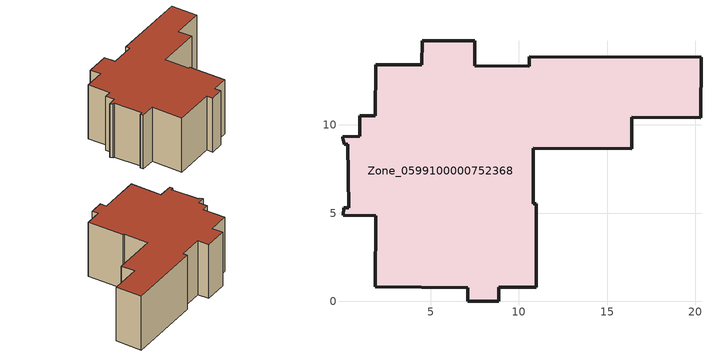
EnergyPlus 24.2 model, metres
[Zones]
Zone_0599100000752368
 floor ground (C_G): 1.89,4.86 0.05,4.88 0.06,5.3 0.36,5.3 0.3,8.91 0.11,8.91 0,9.28 0,9.34 0.97,9.35 0.97,10.52 1.86,10.51 1.88,13.42 4.51,13.41 4.51,14.78 7.49,14.77 7.49,13.34 10.59,13.33 10.59,13.87 20.32,13.83 20.3,10.42 16.39,10.43 16.39,8.66 10.81,8.69 10.8,5.54 10.99,5.54 10.97,0.8 8.86,0.81 8.86,0 7.11,0.01 7.11,0.79 1.85,0.84 z0
 wall outside (C_F): 7.49,13.34 7.49,14.77 4.51,14.78 4.51,13.41 1.88,13.42 1.86,10.51 0.97,10.52 0.97,9.35 0,9.34 0,9.28 0.11,8.91 0.3,8.91 0.36,5.3 0.06,5.3 0.05,4.88 1.89,4.86 1.85,0.84 7.11,0.79 7.11,0.01 8.86,0 8.86,0.81 10.97,0.8 10.99,5.54 10.8,5.54 10.81,8.69 16.39,8.66 16.39,10.43 20.3,10.42 20.32,13.83 10.59,13.87 10.59,13.33 7.49,13.34 z0:7.39
 roof outside (C_R): 8.86,0 8.86,0.81 10.97,0.8 10.99,5.54 10.8,5.54 10.81,8.69 16.39,8.66 16.39,10.43 20.3,10.42 20.32,13.83 10.59,13.87 10.59,13.33 7.49,13.34 7.49,14.77 4.51,14.78 4.51,13.41 1.88,13.42 1.86,10.51 0.97,10.52 0.97,9.35 0,9.34 0,9.28 0.11,8.91 0.3,8.91 0.36,5.3 0.06,5.3 0.05,4.88 1.89,4.86 1.85,0.84 7.11,0.79 7.11,0.01 z7.39
[BUILDING]
Pand.0599100000752368: North Axis=0; Terrain=City; Loads Convergence Tolerance Value=0.04; Temperature Convergence Tolerance Value=0.4; Solar Distribution=FullExterior; Maximum Number of Warmup Days=25; Minimum Number of Warmup Days=1
[Site:Location]
Rotterdam.The.Hague.AP_ZH_NLD Design_Conditions: Latitude=51.96; Longitude=4.45; Time Zone=1; Elevation=-4.5
[SITE:GROUNDTEMPERATURE:BUILDINGSURFACE]
18, 18, 18, 18, 18, 18, 18, 18, 18, 18, 18, 18
[MATERIAL] Thermal Absorptance=0.9; Solar Absorptance=0.7; Visible Absorptance=0.7
Name | Roughness | Thickness | Conductivity | Density | Specific Heat
G.D.2006-2014 | MediumSmooth | 0.15 | 0.06 | 540 | 1210
F.D.2006-2014 | Rough | 0.3 | 0.12 | 1920 | 840
R.D.2006-2014 | MediumRough | 0.2 | 0.08 | 1500 | 1000
[CONSTRUCTION]
C_G: G.D.2006-2014
C_F: F.D.2006-2014
C_R: R.D.2006-2014
[ZONE]
Zone_0599100000752368: Type=1; Multiplier=1; Ceiling Height=Autocalculate; Volume=Autocalculate; Floor Area=autocalculate; Part of Total Floor Area=Yes
[ZONEINFILTRATION:DESIGNFLOWRATE]
Infil_Zone_0599100000752368: Zone or ZoneList or Space or SpaceList=Zone_0599100000752368; Schedule=AlwaysOn; Design Flow Rate Calculation Method=Flow/Area; Flow Rate per Floor Area=0.0021; Constant Term Coefficient=1; Temperature Term Coefficient=0; Velocity Term Coefficient=0; Velocity Squared Term Coefficient=0
[HVACTEMPLATE:ZONE:IDEALLOADSAIRSYSTEM]
Zone_0599100000752368: Maximum Heating Supply Air Temperature=50; Minimum Cooling Supply Air Temperature=13; Maximum Heating Supply Air Humidity Ratio=0.0156; Minimum Cooling Supply Air Humidity Ratio=0.0077; Heating Limit=NoLimit; Cooling Limit=NoLimit; Dehumidification Control Type=ConstantSensibleHeatRatio; Cooling Sensible Heat Ratio=0.7; Dehumidification Setpoint=60; Humidification Control Type=None; Humidification Setpoint=30; Outdoor Air Method=None; Outdoor Air Flow Rate per Person=0.00944; Outdoor Air Flow Rate per Zone Floor Area=0; Outdoor Air Flow Rate per Zone=0; Demand Controlled Ventilation Type=None; Outdoor Air Economizer Type=NoEconomizer; Heat Recovery Type=None; Sensible Heat Recovery Effectiveness=0.7; Latent Heat Recovery Effectiveness=0.65
[ZONECONTROL:THERMOSTAT]
ThermostatControl_Zone_0599100000752368: Zone or ZoneList=Zone_0599100000752368; Control Type Schedule=DualSetpointControlType; Control 1=Thermostat_Zone_0599100000752368; Temperature Difference Between Cutout And Setpoint=0
[THERMOSTATSETPOINT:DUALSETPOINT]
Thermostat_Zone_0599100000752368: Heating Setpoint Temperature Schedule=HeatingSetpoint_Zone_0599100000752368; Cooling Setpoint Temperature Schedule=CoolingSetpoint_Zone_0599100000752368
[SCHEDULE:COMPACT]
HeatingSetpoint_Zone_0599100000752368: Through: 12/31, For: AllDays, Until: 24:00, 21
CoolingSetpoint_Zone_0599100000752368: Through: 12/31, For: AllDays, Until: 24:00, 24
DualSetpointControlType: Through: 12/31, For: AllDays, Until: 24:00, 4
AlwaysOn: Through: 12/31, For: AllDays, Until: 24:00, 1
